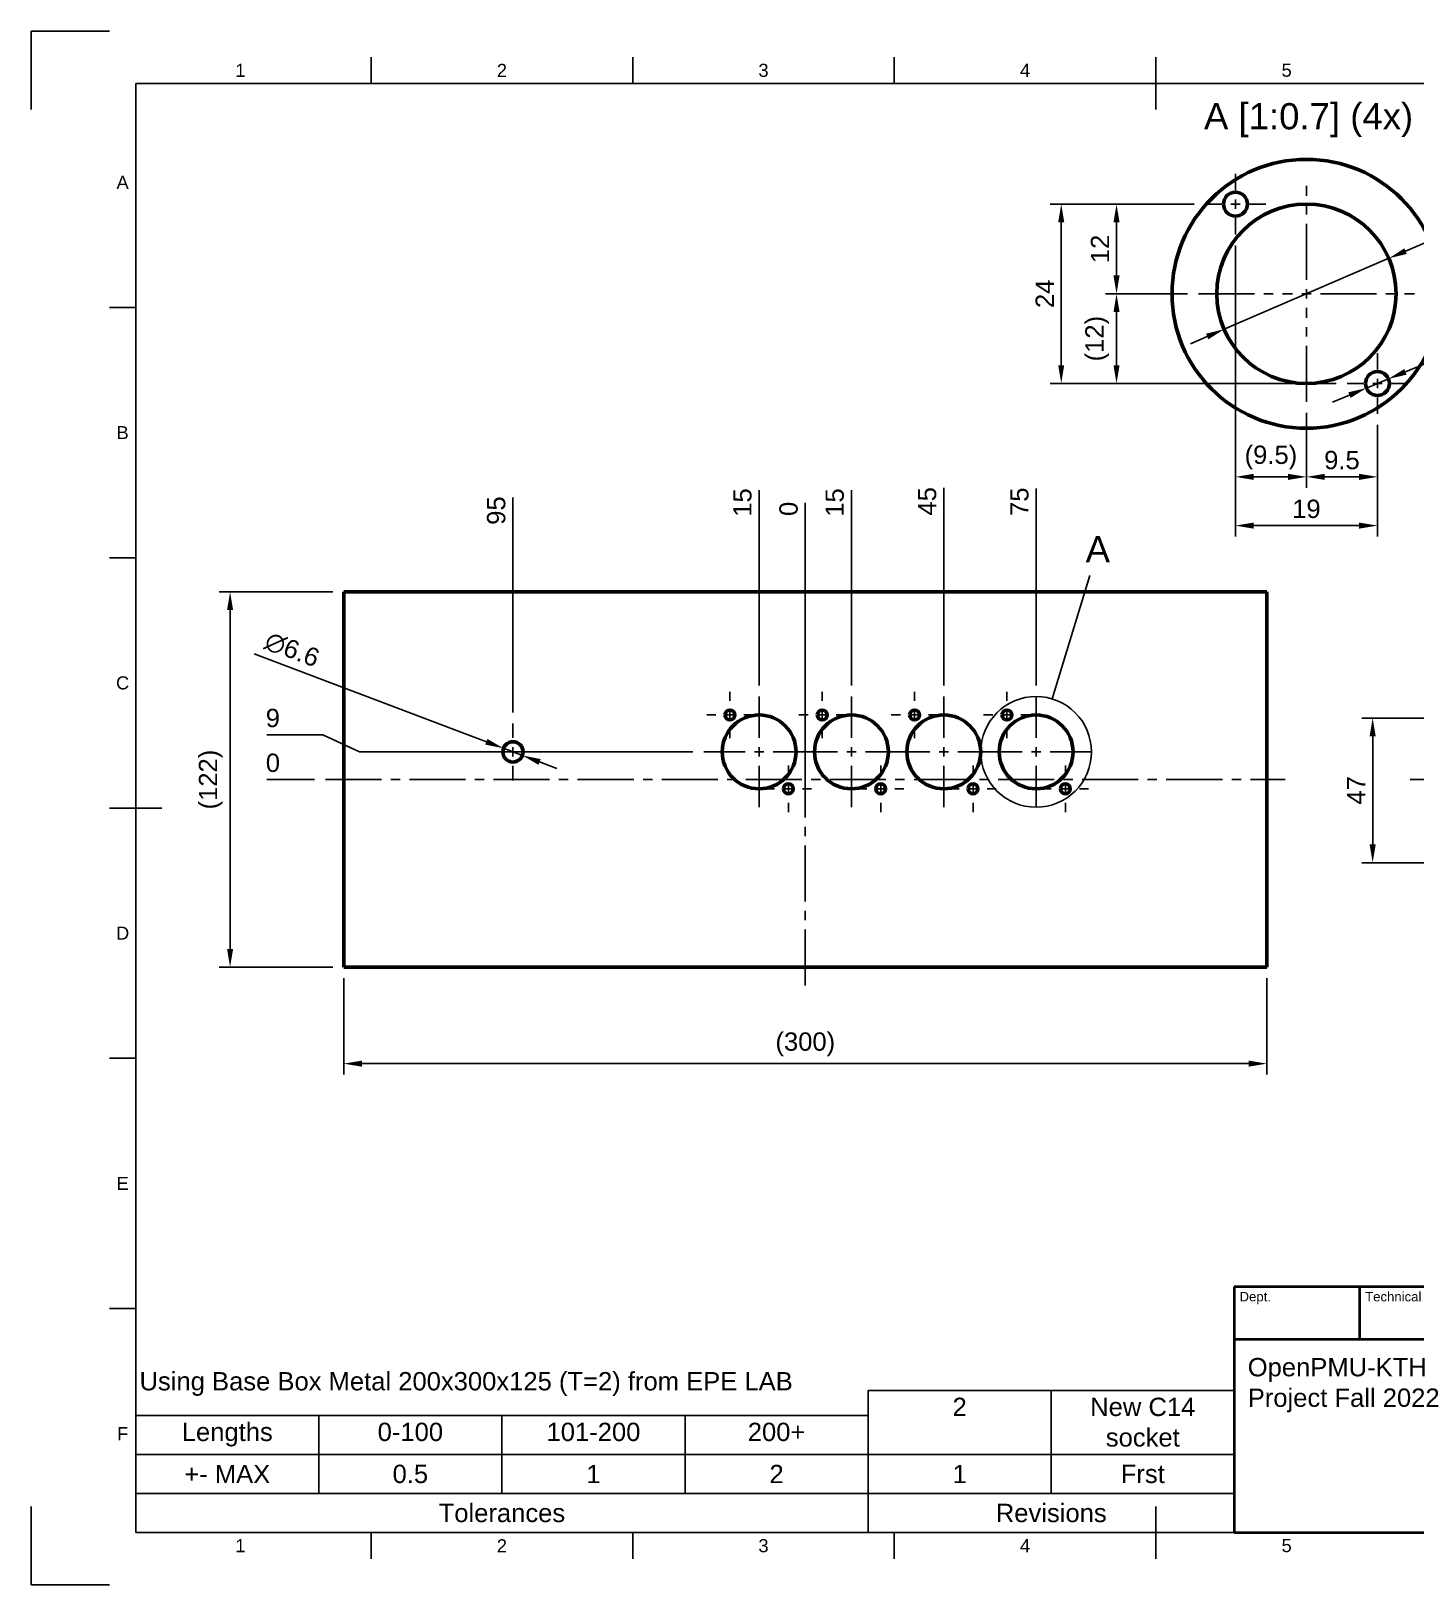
# Model space of a CAD drawing. Header units: millimetres. Extents: x 0 to 420, y 0 to 297.
# Drawn here: x 0 to 264.7, y 0 to 297 of the extents above; entities that cross this region are included whole.
import ezdxf
from ezdxf.enums import TextEntityAlignment as Align

# ---------------------------------------------------------------- set-up
doc = ezdxf.new("R2010")
doc.units = ezdxf.units.MM
doc.header["$LTSCALE"] = 0.75
doc.linetypes.add('CENTER2', pattern=[28.575, 19.05, -3.175, 3.175, -3.175])
for name, color, linetype, lineweight in [('BORDER', 7, 'Continuous', 25), ('Custom Tables', 7, 'Continuous', 25), ('Detail Boundary', 7, 'Continuous', 25), ('FD_Dimensions', 7, 'Continuous', 25), ('Notes', 7, 'Continuous', 25), ('Smart Centers', 7, 'CENTER2', 25), ('TITLEBLOCK', 7, 'Continuous', 35), ('View Labels', 7, 'Continuous', 25), ('Visible', 7, 'Continuous', 50)]:
    doc.layers.add(name, color=color, linetype=linetype, lineweight=lineweight)
doc.styles.add('FusionTitle', font='arial.ttf')
doc.styles.get("Standard").update_dxf_attribs({"font": 'arial.ttf'})
doc.dimstyles.new('Dim-ISO-25', dxfattribs={"dimtxt": 3.5, "dimasz": 3.5, "dimexe": 2.1, "dimexo": 2.1, "dimgap": 1.4, "dimtad": 1, "dimzin": 12, "dimdsep": 46, "dimtxsty": 'Standard', "dimcen": 0, "dimazin": 3, "dimtp": 0.1, "dimtm": 0.1, "dimtfac": 0.714286, "dimtmove": 0, "dimatfit": 3, "dimfxl": 1, "dimtzin": 12, "dimarcsym": 0})

# ---------------------------------------------------------------- blocks, each defined once
blk = doc.blocks.new('ISO_A3_SHEET')
at = {"layer": 'BORDER'}
for p, q in [((65, 292), (65, 287)), ((115, 292), (115, 287)), ((165, 292), (165, 287)), ((215, 292), (215, 282)), ((410, 287), (20, 287)), ((20, 287), (20, 10)), ((15, 244.16666), (20, 244.16666)), ((15, 196.33333), (20, 196.33333)), ((15, 148.5), (25, 148.5)), ((15, 100.66667), (20, 100.66667)), ((15, 52.83334), (20, 52.83334)), ((215, 5), (215, 15)), ((20, 10), (410, 10)), ((65, 5), (65, 10)), ((115, 5), (115, 10)), ((165, 5), (165, 10))]:
    blk.add_line(p, q, dxfattribs=at)
at = {"layer": 'Defpoints'}
for p, q in [((15, 297), (0, 297)), ((0, 297), (0, 282)), ((0, 15), (0, 0)), ((0, 0), (15, 0))]:
    blk.add_line(p, q, dxfattribs=at)
at = {"layer": 'BORDER', "style": 'FusionTitle'}
for s, p in [('1', (40, 289.5)), ('2', (90, 289.5)), ('3', (140, 289.5)), ('4', (190, 289.5)), ('5', (240, 289.5)), ('A', (17.5, 268.08333)), ('B', (17.5, 220.25)), ('C', (17.5, 172.41667)), ('D', (17.5, 124.58334)), ('E', (17.5, 76.75001)), ('F', (17.5, 28.91668)), ('1', (40, 7.5)), ('2', (90, 7.5)), ('3', (140, 7.5)), ('4', (190, 7.5)), ('5', (240, 7.5))]:
    blk.add_text(s, height=2.5, dxfattribs=at).set_placement(p, align=Align.MIDDLE)
blk = doc.blocks.new('ISO_TITLEBLOCK')
at = {"layer": 'TITLEBLOCK'}
for p, q in [((0, 47), (-180, 47)), ((-180, 47), (-180, 0)), ((-156, 37), (-156, 47)), ((-122, 0), (-122, 47)), ((-61, 0), (-61, 47)), ((0, 0), (0, 47)), ((-180, 37), (0, 37)), ((-122, 27), (0, 27)), ((-61, 10), (0, 10)), ((-51, 0), (-51, 10)), ((-15, 0), (-15, 10)), ((-180, 0), (0, 0))]:
    blk.add_line(p, q, dxfattribs=at)
at = {"layer": 'TITLEBLOCK', "style": 'FusionTitle'}
for s, p in [('Dept.', (-179, 46)), ('Technical reference', (-155, 46)), ('Created by', (-121, 46)), ('Approved by', (-60, 46)), ('Document type', (-121, 36)), ('Document status', (-60, 36)), ('Title', (-121, 26)), ('DWG No.', (-60, 26)), ('Rev.', (-60, 9)), ('Date of issue', (-50, 9)), ('Sheet', (-14, 9))]:
    blk.add_text(s, height=1.8, dxfattribs=at).set_placement(p, align=Align.TOP_LEFT)
for tag, height, p in [('DEPT', 3.5, (-179, 42)), ('TECHNICAL_REFERENCE', 3.5, (-155, 42)), ('CREATED_BY', 3.5, (-121, 42)), ('APPROVED_BY', 3.5, (-60, 42)), ('DOCUMENT_TYPE', 3.5, (-121, 32)), ('DOCUMENT_STATUS', 3.5, (-60, 32)), ('TITLE_1', 5, (-121, 21.5)), ('TITLE_2', 5, (-121, 14)), ('TITLE_3', 5, (-121, 6.5)), ('DATE_OF_ISSUE', 3.5, (-50, 5))]:
    blk.add_attdef(tag, text='', height=height, dxfattribs=at).set_placement(p, align=Align.TOP_LEFT)
for tag, p in [('CREATED_DATE', (-62, 42)), ('APPROVED_DATE', (-0.99, 42))]:
    blk.add_attdef(tag, text='', height=3.5, dxfattribs=at).set_placement(p, align=Align.TOP_RIGHT)
for tag, height, p in [('DRAWING_NUMBER', 5, (-30.5, 19.75)), ('REV', 3.5, (-56, 4.85)), ('SHEET', 3.5, (-7.5, 4.85))]:
    blk.add_attdef(tag, text='', height=height, dxfattribs=at).set_placement(p, align=Align.TOP_CENTER)
blk = doc.blocks.new('*T7')
at = {"layer": 'Custom Tables', "color": 0, "linetype": 'ByBlock', "lineweight": -2, "transparency": 16777216}
for p, q in [((0, 22.4), (140, 22.4)), ((0, 0), (0, 22.4)), ((35, 7.466667), (35, 22.4)), ((70, 7.466667), (70, 22.4)), ((105, 7.466667), (105, 22.4)), ((140, 0), (140, 22.4)), ((0, 14.933333), (140, 14.933333)), ((0, 7.466667), (140, 7.466667)), ((0, 0), (140, 0))]:
    blk.add_line(p, q, dxfattribs=at)
at = {"layer": 'Custom Tables', "color": 0, "transparency": 16777216, "char_height": 3.5}
for s, insert, width, attachment_point in [('Lengths', (17.5, 21), 32.2, 2), ('0-100', (52.5, 21), 32.2, 2), ('101-200', (87.5, 21), 32.2, 2), ('200+', (122.5, 21), 32.2, 2), ('+- MAX', (17.5, 11.2), 32.2, 5), ('0.5', (52.5, 11.2), 32.2, 5), ('1', (87.5, 11.2), 32.2, 5), ('2', (122.5, 11.2), 32.2, 5), ('Tolerances', (70, 3.733333), 137.2, 5)]:
    blk.add_mtext(s, dxfattribs=dict(at, insert=insert, width=width, attachment_point=attachment_point))
blk = doc.blocks.new('*D63')
at = {"layer": 'Defpoints', "color": 0, "transparency": 16777216}
for p in [(59.757167, 118.050136), (236.227755, 118.050136), (236.227755, 99.636061)]:
    blk.add_point(p, dxfattribs=at)
at = {"layer": 'FD_Dimensions', "color": 0, "lineweight": -2, "transparency": 16777216}
for p, q in [((59.757167, 115.950136), (59.757167, 97.536061)), ((236.227755, 115.950136), (236.227755, 97.536061)), ((63.257167, 99.636061), (232.727755, 99.636061))]:
    blk.add_line(p, q, dxfattribs=at)
at = {"layer": 'FD_Dimensions', "color": 0, "transparency": 16777216}
for points in [[(63.257167, 100.219395), (63.257167, 99.052728), (59.757167, 99.636061)], [(232.727755, 100.219395), (232.727755, 99.052728), (236.227755, 99.636061)]]:
    blk.add_solid(points, dxfattribs=at)
at = {"layer": 'FD_Dimensions', "color": 0, "transparency": 16777216, "insert": (147.992461, 103.3304), "char_height": 3.5, "attachment_point": 5}
blk.add_mtext('(300)', dxfattribs=at)
blk = doc.blocks.new('*D64')
at = {"layer": 'Defpoints', "color": 0, "transparency": 16777216}
for p in [(59.757167, 189.814842), (38.040541, 118.050136), (59.757167, 118.050136)]:
    blk.add_point(p, dxfattribs=at)
at = {"layer": 'FD_Dimensions', "color": 0, "lineweight": -2, "transparency": 16777216}
for p, q in [((57.657167, 189.814842), (35.940541, 189.814842)), ((38.040541, 186.314842), (38.040541, 121.550136)), ((57.657167, 118.050136), (35.940541, 118.050136))]:
    blk.add_line(p, q, dxfattribs=at)
at = {"layer": 'FD_Dimensions', "color": 0, "transparency": 16777216}
for points in [[(37.457208, 186.314842), (38.623875, 186.314842), (38.040541, 189.814842)], [(37.457208, 121.550136), (38.623875, 121.550136), (38.040541, 118.050136)]]:
    blk.add_solid(points, dxfattribs=at)
at = {"layer": 'FD_Dimensions', "color": 0, "transparency": 16777216, "insert": (34.346203, 153.932489), "char_height": 3.5, "attachment_point": 5, "rotation": 90}
blk.add_mtext('(122)', dxfattribs=at)
blk = doc.blocks.new('*U11')
at = {"layer": 'Smart Centers', "color": 0, "ltscale": 0.75, "transparency": 16777216}
blk.add_line((0, -39.382353), (0, 39.382353), dxfattribs=at)
blk = doc.blocks.new('*U12')
at = {"layer": 'Smart Centers', "color": 0, "ltscale": 0.75, "transparency": 16777216}
blk.add_line((-91.735294, 0), (91.735294, 0), dxfattribs=at)
blk = doc.blocks.new('*U14')
at = {"layer": 'Smart Centers', "color": 0, "ltscale": 0.75, "transparency": 16777216}
blk.add_line((-62.323529, 0), (62.323529, 0), dxfattribs=at)
blk = doc.blocks.new('*U17')
at = {"layer": 'Smart Centers', "color": 0, "ltscale": 0.75, "transparency": 16777216}
for p, q in [((0, 2.678906), (0, 5.441176)), ((-5.441176, 0), (-2.678906, 0)), ((2.678906, 0), (5.441176, 0)), ((0, -5.441176), (0, -2.678906))]:
    blk.add_line(p, q, dxfattribs=at)
at = {"layer": 'Smart Centers', "color": 0, "linetype": 'Continuous', "ltscale": 0.75, "transparency": 16777216}
for p, q in [((-0.892969, 0), (0.892969, 0)), ((0, -0.892969), (0, 0.892969))]:
    blk.add_line(p, q, dxfattribs=at)
blk = doc.blocks.new('*U18')
at = {"layer": 'Smart Centers', "color": 0, "ltscale": 0.75, "transparency": 16777216}
for p, q in [((0, 2.678906), (0, 4.441176)), ((-4.441176, 0), (-2.678906, 0)), ((2.678906, 0), (4.441176, 0)), ((0, -4.441176), (0, -2.678906))]:
    blk.add_line(p, q, dxfattribs=at)
at = {"layer": 'Smart Centers', "color": 0, "linetype": 'Continuous', "ltscale": 0.75, "transparency": 16777216}
for p, q in [((-0.892969, 0), (0.892969, 0)), ((0, -0.892969), (0, 0.892969))]:
    blk.add_line(p, q, dxfattribs=at)
blk = doc.blocks.new('*U19')
at = {"layer": 'Smart Centers', "color": 0, "ltscale": 0.75, "transparency": 16777216}
for p, q in [((0, 2.678906), (0, 4.441176)), ((-4.441176, 0), (-2.678906, 0)), ((2.678906, 0), (4.441176, 0)), ((0, -4.441176), (0, -2.678906))]:
    blk.add_line(p, q, dxfattribs=at)
at = {"layer": 'Smart Centers', "color": 0, "linetype": 'Continuous', "ltscale": 0.75, "transparency": 16777216}
for p, q in [((-0.892969, 0), (0.892969, 0)), ((0, -0.892969), (0, 0.892969))]:
    blk.add_line(p, q, dxfattribs=at)
blk = doc.blocks.new('*U20')
at = {"layer": 'Smart Centers', "color": 0, "ltscale": 0.75, "transparency": 16777216}
for p, q in [((0, 2.678906), (0, 10.558824)), ((-10.558824, 0), (-2.678906, 0)), ((2.678906, 0), (10.558824, 0)), ((0, -10.558824), (0, -2.678906))]:
    blk.add_line(p, q, dxfattribs=at)
at = {"layer": 'Smart Centers', "color": 0, "linetype": 'Continuous', "ltscale": 0.75, "transparency": 16777216}
for p, q in [((-0.892969, 0), (0.892969, 0)), ((0, -0.892969), (0, 0.892969))]:
    blk.add_line(p, q, dxfattribs=at)
blk = doc.blocks.new('*U21')
at = {"layer": 'Smart Centers', "color": 0, "ltscale": 0.75, "transparency": 16777216}
for p, q in [((0, 2.678906), (0, 4.441176)), ((-4.441176, 0), (-2.678906, 0)), ((2.678906, 0), (4.441176, 0)), ((0, -4.441176), (0, -2.678906))]:
    blk.add_line(p, q, dxfattribs=at)
at = {"layer": 'Smart Centers', "color": 0, "linetype": 'Continuous', "ltscale": 0.75, "transparency": 16777216}
for p, q in [((-0.892969, 0), (0.892969, 0)), ((0, -0.892969), (0, 0.892969))]:
    blk.add_line(p, q, dxfattribs=at)
blk = doc.blocks.new('*U22')
at = {"layer": 'Smart Centers', "color": 0, "ltscale": 0.75, "transparency": 16777216}
for p, q in [((0, 2.678906), (0, 4.441176)), ((-4.441176, 0), (-2.678906, 0)), ((2.678906, 0), (4.441176, 0)), ((0, -4.441176), (0, -2.678906))]:
    blk.add_line(p, q, dxfattribs=at)
at = {"layer": 'Smart Centers', "color": 0, "linetype": 'Continuous', "ltscale": 0.75, "transparency": 16777216}
for p, q in [((-0.892969, 0), (0.892969, 0)), ((0, -0.892969), (0, 0.892969))]:
    blk.add_line(p, q, dxfattribs=at)
blk = doc.blocks.new('*U23')
at = {"layer": 'Smart Centers', "color": 0, "ltscale": 0.75, "transparency": 16777216}
for p, q in [((0, 2.678906), (0, 10.558824)), ((-10.558824, 0), (-2.678906, 0)), ((2.678906, 0), (10.558824, 0)), ((0, -10.558824), (0, -2.678906))]:
    blk.add_line(p, q, dxfattribs=at)
at = {"layer": 'Smart Centers', "color": 0, "linetype": 'Continuous', "ltscale": 0.75, "transparency": 16777216}
for p, q in [((-0.892969, 0), (0.892969, 0)), ((0, -0.892969), (0, 0.892969))]:
    blk.add_line(p, q, dxfattribs=at)
blk = doc.blocks.new('*U24')
at = {"layer": 'Smart Centers', "color": 0, "ltscale": 0.75, "transparency": 16777216}
for p, q in [((0, 2.678906), (0, 10.558824)), ((-10.558824, 0), (-2.678906, 0)), ((2.678906, 0), (10.558824, 0)), ((0, -10.558824), (0, -2.678906))]:
    blk.add_line(p, q, dxfattribs=at)
at = {"layer": 'Smart Centers', "color": 0, "linetype": 'Continuous', "ltscale": 0.75, "transparency": 16777216}
for p, q in [((-0.892969, 0), (0.892969, 0)), ((0, -0.892969), (0, 0.892969))]:
    blk.add_line(p, q, dxfattribs=at)
blk = doc.blocks.new('*U25')
at = {"layer": 'Smart Centers', "color": 0, "ltscale": 0.75, "transparency": 16777216}
for p, q in [((0, 2.678906), (0, 4.441176)), ((-4.441176, 0), (-2.678906, 0)), ((2.678906, 0), (4.441176, 0)), ((0, -4.441176), (0, -2.678906))]:
    blk.add_line(p, q, dxfattribs=at)
at = {"layer": 'Smart Centers', "color": 0, "linetype": 'Continuous', "ltscale": 0.75, "transparency": 16777216}
for p, q in [((-0.892969, 0), (0.892969, 0)), ((0, -0.892969), (0, 0.892969))]:
    blk.add_line(p, q, dxfattribs=at)
blk = doc.blocks.new('*U26')
at = {"layer": 'Smart Centers', "color": 0, "ltscale": 0.75, "transparency": 16777216}
for p, q in [((0, 2.678906), (0, 4.441176)), ((-4.441176, 0), (-2.678906, 0)), ((2.678906, 0), (4.441176, 0)), ((0, -4.441176), (0, -2.678906))]:
    blk.add_line(p, q, dxfattribs=at)
at = {"layer": 'Smart Centers', "color": 0, "linetype": 'Continuous', "ltscale": 0.75, "transparency": 16777216}
for p, q in [((-0.892969, 0), (0.892969, 0)), ((0, -0.892969), (0, 0.892969))]:
    blk.add_line(p, q, dxfattribs=at)
blk = doc.blocks.new('*U27')
at = {"layer": 'Smart Centers', "color": 0, "ltscale": 0.75, "transparency": 16777216}
for p, q in [((0, 2.678906), (0, 10.558824)), ((-10.558824, 0), (-2.678906, 0)), ((2.678906, 0), (10.558824, 0)), ((0, -10.558824), (0, -2.678906))]:
    blk.add_line(p, q, dxfattribs=at)
at = {"layer": 'Smart Centers', "color": 0, "linetype": 'Continuous', "ltscale": 0.75, "transparency": 16777216}
for p, q in [((-0.892969, 0), (0.892969, 0)), ((0, -0.892969), (0, 0.892969))]:
    blk.add_line(p, q, dxfattribs=at)
blk = doc.blocks.new('*U28')
at = {"layer": 'Smart Centers', "color": 0, "ltscale": 0.75, "transparency": 16777216}
for p, q in [((0, 2.678906), (0, 4.441176)), ((-4.441176, 0), (-2.678906, 0)), ((2.678906, 0), (4.441176, 0)), ((0, -4.441176), (0, -2.678906))]:
    blk.add_line(p, q, dxfattribs=at)
at = {"layer": 'Smart Centers', "color": 0, "linetype": 'Continuous', "ltscale": 0.75, "transparency": 16777216}
for p, q in [((-0.892969, 0), (0.892969, 0)), ((0, -0.892969), (0, 0.892969))]:
    blk.add_line(p, q, dxfattribs=at)
blk = doc.blocks.new('*U29')
at = {"layer": 'Smart Centers', "color": 0, "ltscale": 0.75, "transparency": 16777216}
for p, q in [((0, 2.678906), (0, 4.441176)), ((-4.441176, 0), (-2.678906, 0)), ((2.678906, 0), (4.441176, 0)), ((0, -4.441176), (0, -2.678906))]:
    blk.add_line(p, q, dxfattribs=at)
at = {"layer": 'Smart Centers', "color": 0, "linetype": 'Continuous', "ltscale": 0.75, "transparency": 16777216}
for p, q in [((-0.892969, 0), (0.892969, 0)), ((0, -0.892969), (0, 0.892969))]:
    blk.add_line(p, q, dxfattribs=at)
blk = doc.blocks.new('*D66')
at = {"layer": 'Defpoints', "color": 0, "transparency": 16777216}
for p in [(147.992461, 203.130406), (147.992461, 153.932489)]:
    blk.add_point(p, dxfattribs=at)
at = {"layer": 'FD_Dimensions', "color": 0, "lineweight": -2, "transparency": 16777216}
blk.add_line((147.992461, 156.032489), (147.992461, 206.812807), dxfattribs=at)
at = {"layer": 'FD_Dimensions', "color": 0, "transparency": 16777216, "insert": (144.805455, 205.671606), "char_height": 3.5, "attachment_point": 5, "rotation": 90}
blk.add_mtext('0', dxfattribs=at)
blk = doc.blocks.new('*D67')
at = {"layer": 'Defpoints', "color": 0, "transparency": 16777216}
for p in [(156.81599, 203.130406), (156.81599, 169.78543)]:
    blk.add_point(p, dxfattribs=at)
at = {"layer": 'FD_Dimensions', "color": 0, "lineweight": -2, "transparency": 16777216}
blk.add_line((156.81599, 171.88543), (156.81599, 209.240842), dxfattribs=at)
at = {"layer": 'FD_Dimensions', "color": 0, "transparency": 16777216, "insert": (153.628985, 206.885624), "char_height": 3.5, "attachment_point": 5, "rotation": 90}
blk.add_mtext('15', dxfattribs=at)
blk = doc.blocks.new('*D68')
at = {"layer": 'Defpoints', "color": 0, "transparency": 16777216}
for p in [(174.463049, 203.130406), (174.463049, 169.78543)]:
    blk.add_point(p, dxfattribs=at)
at = {"layer": 'FD_Dimensions', "color": 0, "lineweight": -2, "transparency": 16777216}
blk.add_line((174.463049, 171.88543), (174.463049, 209.71117), dxfattribs=at)
at = {"layer": 'FD_Dimensions', "color": 0, "transparency": 16777216, "insert": (171.283206, 207.120788), "char_height": 3.5, "attachment_point": 5, "rotation": 90}
blk.add_mtext('45', dxfattribs=at)
blk = doc.blocks.new('*D69')
at = {"layer": 'Defpoints', "color": 0, "transparency": 16777216}
for p in [(192.110108, 203.130406), (192.110108, 169.78543)]:
    blk.add_point(p, dxfattribs=at)
at = {"layer": 'FD_Dimensions', "color": 0, "lineweight": -2, "transparency": 16777216}
blk.add_line((192.110108, 171.88543), (192.110108, 209.541661), dxfattribs=at)
at = {"layer": 'FD_Dimensions', "color": 0, "transparency": 16777216, "insert": (188.930265, 207.036033), "char_height": 3.5, "attachment_point": 5, "rotation": 90}
blk.add_mtext('75', dxfattribs=at)
blk = doc.blocks.new('*D70')
at = {"layer": 'Defpoints', "color": 0, "transparency": 16777216}
for p in [(139.168931, 203.130406), (139.168931, 169.78543)]:
    blk.add_point(p, dxfattribs=at)
at = {"layer": 'FD_Dimensions', "color": 0, "lineweight": -2, "transparency": 16777216}
blk.add_line((139.168931, 171.88543), (139.168931, 209.240842), dxfattribs=at)
at = {"layer": 'FD_Dimensions', "color": 0, "transparency": 16777216, "insert": (135.981926, 206.885624), "char_height": 3.5, "attachment_point": 5, "rotation": 90}
blk.add_mtext('15', dxfattribs=at)
blk = doc.blocks.new('*D71')
at = {"layer": 'Defpoints', "color": 0, "transparency": 16777216}
for p in [(92.10663, 201.426671), (92.110108, 164.667783)]:
    blk.add_point(p, dxfattribs=at)
at = {"layer": 'FD_Dimensions', "color": 0, "lineweight": -2, "transparency": 16777216}
for p, q in [((92.10663, 194.426671), (92.10663, 207.866576)), ((92.110108, 187.426671), (92.10663, 194.426671)), ((92.110108, 166.767783), (92.110108, 187.426671))]:
    blk.add_line(p, q, dxfattribs=at)
at = {"layer": 'FD_Dimensions', "color": 0, "transparency": 16777216, "insert": (88.919625, 205.346623), "char_height": 3.5, "attachment_point": 5, "rotation": 90}
blk.add_mtext('95', dxfattribs=at)
blk = doc.blocks.new('*D72')
at = {"layer": 'Defpoints', "color": 0, "transparency": 16777216}
for p in [(48.768619, 153.932489), (56.257167, 153.932489)]:
    blk.add_point(p, dxfattribs=at)
at = {"layer": 'FD_Dimensions', "color": 0, "lineweight": -2, "transparency": 16777216}
blk.add_line((54.157167, 153.932489), (45.086218, 153.932489), dxfattribs=at)
at = {"layer": 'FD_Dimensions', "color": 0, "transparency": 16777216, "insert": (46.227418, 157.119494), "char_height": 3.5, "attachment_point": 5}
blk.add_mtext('0', dxfattribs=at)
blk = doc.blocks.new('*D73')
at = {"layer": 'Defpoints', "color": 0, "transparency": 16777216}
for p in [(48.768619, 162.494822), (128.610108, 159.226606)]:
    blk.add_point(p, dxfattribs=at)
at = {"layer": 'FD_Dimensions', "color": 0, "lineweight": -2, "transparency": 16777216}
for p, q in [((55.768619, 162.494822), (45.067118, 162.494822)), ((62.768619, 159.226606), (55.768619, 162.494822)), ((126.510108, 159.226606), (62.768619, 159.226606))]:
    blk.add_line(p, q, dxfattribs=at)
at = {"layer": 'FD_Dimensions', "color": 0, "transparency": 16777216, "insert": (46.217869, 165.681827), "char_height": 3.5, "attachment_point": 5}
blk.add_mtext('9', dxfattribs=at)
blk = doc.blocks.new('*D74')
at = {"layer": 'Defpoints', "color": 0, "transparency": 16777216}
for p in [(90.295134, 159.91511), (93.925081, 158.538103)]:
    blk.add_point(p, dxfattribs=at)
at = {"layer": 'FD_Dimensions', "color": 0, "lineweight": -2, "transparency": 16777216}
for p, q in [((42.666549, 177.98283), (87.022682, 161.156502)), ((93.925081, 158.538103), (90.295134, 159.91511)), ((97.197534, 157.296711), (100.469986, 156.055319))]:
    blk.add_line(p, q, dxfattribs=at)
at = {"layer": 'FD_Dimensions', "color": 0, "transparency": 16777216}
for points in [[(87.22958, 161.70191), (86.815783, 160.611093), (90.295134, 159.91511)], [(97.404433, 157.842119), (96.990635, 156.751302), (93.925081, 158.538103)]]:
    blk.add_solid(points, dxfattribs=at)
at = {"layer": 'FD_Dimensions', "color": 0, "transparency": 16777216, "insert": (49.898629, 178.752671), "char_height": 3.5, "attachment_point": 5, "rotation": 339.22597007}
blk.add_mtext('∅6.6', dxfattribs=at)
blk = doc.blocks.new('*D80')
at = {"layer": 'Defpoints', "color": 0, "transparency": 16777216}
for p in [(256.443546, 165.697194), (326.49206, 165.697194), (326.49206, 138.050136)]:
    blk.add_point(p, dxfattribs=at)
at = {"layer": 'FD_Dimensions', "color": 0, "lineweight": -2, "transparency": 16777216}
for p, q in [((324.39206, 165.697194), (254.343546, 165.697194)), ((256.443546, 141.550136), (256.443546, 162.197194)), ((324.39206, 138.050136), (254.343546, 138.050136))]:
    blk.add_line(p, q, dxfattribs=at)
at = {"layer": 'FD_Dimensions', "color": 0, "transparency": 16777216}
for points in [[(255.860213, 162.197194), (257.02688, 162.197194), (256.443546, 165.697194)], [(255.860213, 141.550136), (257.02688, 141.550136), (256.443546, 138.050136)]]:
    blk.add_solid(points, dxfattribs=at)
at = {"layer": 'FD_Dimensions', "color": 0, "transparency": 16777216, "insert": (253.293546, 151.873665), "char_height": 3.5, "attachment_point": 5, "rotation": 90}
blk.add_mtext('47', dxfattribs=at)
blk = doc.blocks.new('*U45')
at = {"layer": 'Smart Centers', "color": 0, "ltscale": 0.75, "transparency": 16777216}
for p, q in [((0, 2.678906), (0, 20.642857)), ((-20.642857, 0), (-2.678906, 0)), ((2.678906, 0), (20.642857, 0)), ((0, -20.642857), (0, -2.678906))]:
    blk.add_line(p, q, dxfattribs=at)
at = {"layer": 'Smart Centers', "color": 0, "linetype": 'Continuous', "ltscale": 0.75, "transparency": 16777216}
for p, q in [((-0.892969, 0), (0.892969, 0)), ((0, -0.892969), (0, 0.892969))]:
    blk.add_line(p, q, dxfattribs=at)
blk = doc.blocks.new('*U46')
at = {"layer": 'Smart Centers', "color": 0, "ltscale": 0.75, "transparency": 16777216}
for p, q in [((0, 2.678906), (0, 5.785714)), ((-5.785714, 0), (-2.678906, 0)), ((2.678906, 0), (5.785714, 0)), ((0, -5.785714), (0, -2.678906))]:
    blk.add_line(p, q, dxfattribs=at)
at = {"layer": 'Smart Centers', "color": 0, "linetype": 'Continuous', "ltscale": 0.75, "transparency": 16777216}
for p, q in [((-0.892969, 0), (0.892969, 0)), ((0, -0.892969), (0, 0.892969))]:
    blk.add_line(p, q, dxfattribs=at)
blk = doc.blocks.new('*U47')
at = {"layer": 'Smart Centers', "color": 0, "ltscale": 0.75, "transparency": 16777216}
for p, q in [((0, 2.678906), (0, 5.785714)), ((-5.785714, 0), (-2.678906, 0)), ((2.678906, 0), (5.785714, 0)), ((0, -5.785714), (0, -2.678906))]:
    blk.add_line(p, q, dxfattribs=at)
at = {"layer": 'Smart Centers', "color": 0, "linetype": 'Continuous', "ltscale": 0.75, "transparency": 16777216}
for p, q in [((-0.892969, 0), (0.892969, 0)), ((0, -0.892969), (0, 0.892969))]:
    blk.add_line(p, q, dxfattribs=at)
blk = doc.blocks.new('*D81')
at = {"layer": 'Defpoints', "color": 0, "transparency": 16777216}
for p in [(259.525042, 253.564321), (228.035202, 240.003342)]:
    blk.add_point(p, dxfattribs=at)
at = {"layer": 'FD_Dimensions', "color": 0, "lineweight": -2, "transparency": 16777216}
for p, q in [((285.451835, 264.729595), (262.73963, 254.948671)), ((228.035202, 240.003342), (259.525042, 253.564321)), ((224.820614, 238.618992), (221.606026, 237.234642))]:
    blk.add_line(p, q, dxfattribs=at)
at = {"layer": 'FD_Dimensions', "color": 0, "transparency": 16777216}
for points in [[(262.508905, 255.484436), (262.970355, 254.412906), (259.525042, 253.564321)], [(224.589889, 239.154757), (225.051339, 238.083228), (228.035202, 240.003342)]]:
    blk.add_solid(points, dxfattribs=at)
at = {"layer": 'FD_Dimensions', "color": 0, "transparency": 16777216, "insert": (278.822183, 265.451106), "char_height": 3.5, "attachment_point": 5, "rotation": 23.29895892}
blk.add_mtext('∅24', dxfattribs=at)
blk = doc.blocks.new('*D82')
at = {"layer": 'Defpoints', "color": 0, "transparency": 16777216}
for p in [(255.240876, 228.763739), (259.462225, 230.51821)]:
    blk.add_point(p, dxfattribs=at)
at = {"layer": 'FD_Dimensions', "color": 0, "lineweight": -2, "transparency": 16777216}
for p, q in [((294.130672, 244.927061), (262.694196, 231.861477)), ((255.240876, 228.763739), (259.462225, 230.51821)), ((252.008905, 227.420472), (248.776935, 226.077205))]:
    blk.add_line(p, q, dxfattribs=at)
at = {"layer": 'FD_Dimensions', "color": 0, "transparency": 16777216}
for points in [[(262.470318, 232.400139), (262.918074, 231.322815), (259.462225, 230.51821)], [(251.785027, 227.959134), (252.232783, 226.88181), (255.240876, 228.763739)]]:
    blk.add_solid(points, dxfattribs=at)
at = {"layer": 'FD_Dimensions', "color": 0, "transparency": 16777216, "insert": (282.170497, 243.994391), "char_height": 3.5, "attachment_point": 5, "rotation": 22.56870422}
blk.add_mtext('∅3.2 (2x)', dxfattribs=at)
blk = doc.blocks.new('*D83')
at = {"layer": 'Defpoints', "color": 0, "transparency": 16777216}
for p in [(230.208693, 258.140975), (257.351551, 223.85526), (257.351551, 202.473303)]:
    blk.add_point(p, dxfattribs=at)
at = {"layer": 'FD_Dimensions', "color": 0, "lineweight": -2, "transparency": 16777216}
for p, q in [((230.208693, 256.040975), (230.208693, 200.373303)), ((257.351551, 221.75526), (257.351551, 200.373303)), ((233.708693, 202.473303), (253.851551, 202.473303))]:
    blk.add_line(p, q, dxfattribs=at)
at = {"layer": 'FD_Dimensions', "color": 0, "transparency": 16777216}
for points in [[(233.708693, 203.056637), (233.708693, 201.88997), (230.208693, 202.473303)], [(253.851551, 203.056637), (253.851551, 201.88997), (257.351551, 202.473303)]]:
    blk.add_solid(points, dxfattribs=at)
at = {"layer": 'FD_Dimensions', "color": 0, "transparency": 16777216, "insert": (243.780122, 205.660309), "char_height": 3.5, "attachment_point": 5}
blk.add_mtext('19', dxfattribs=at)
blk = doc.blocks.new('*D84')
at = {"layer": 'Defpoints', "color": 0, "transparency": 16777216}
for p in [(196.910326, 263.926689), (224.422979, 263.926689), (251.565836, 229.640975)]:
    blk.add_point(p, dxfattribs=at)
at = {"layer": 'FD_Dimensions', "color": 0, "lineweight": -2, "transparency": 16777216}
for p, q in [((222.322979, 263.926689), (194.810326, 263.926689)), ((196.910326, 233.140975), (196.910326, 260.426689)), ((249.465836, 229.640975), (194.810326, 229.640975))]:
    blk.add_line(p, q, dxfattribs=at)
at = {"layer": 'FD_Dimensions', "color": 0, "transparency": 16777216}
for points in [[(196.326993, 260.426689), (197.493659, 260.426689), (196.910326, 263.926689)], [(196.326993, 233.140975), (197.493659, 233.140975), (196.910326, 229.640975)]]:
    blk.add_solid(points, dxfattribs=at)
at = {"layer": 'FD_Dimensions', "color": 0, "transparency": 16777216, "insert": (193.753164, 246.783832), "char_height": 3.5, "attachment_point": 5, "rotation": 90}
blk.add_mtext('24', dxfattribs=at)
blk = doc.blocks.new('*D85')
at = {"layer": 'Defpoints', "color": 0, "transparency": 16777216}
for p in [(207.480863, 263.926689), (224.422979, 263.926689), (223.137265, 246.783832)]:
    blk.add_point(p, dxfattribs=at)
at = {"layer": 'FD_Dimensions', "color": 0, "lineweight": -2, "transparency": 16777216}
for p, q in [((222.322979, 263.926689), (205.380863, 263.926689)), ((207.480863, 250.283832), (207.480863, 260.426689)), ((221.037265, 246.783832), (205.380863, 246.783832))]:
    blk.add_line(p, q, dxfattribs=at)
at = {"layer": 'FD_Dimensions', "color": 0, "transparency": 16777216}
for points in [[(206.897529, 260.426689), (208.064196, 260.426689), (207.480863, 263.926689)], [(206.897529, 250.283832), (208.064196, 250.283832), (207.480863, 246.783832)]]:
    blk.add_solid(points, dxfattribs=at)
at = {"layer": 'FD_Dimensions', "color": 0, "transparency": 16777216, "insert": (204.3237, 255.35526), "char_height": 3.5, "attachment_point": 5, "rotation": 90}
blk.add_mtext('12', dxfattribs=at)
blk = doc.blocks.new('*D86')
at = {"layer": 'Defpoints', "color": 0, "transparency": 16777216}
for p in [(223.137265, 246.783832), (207.480863, 229.640975), (251.565836, 229.640975)]:
    blk.add_point(p, dxfattribs=at)
at = {"layer": 'FD_Dimensions', "color": 0, "lineweight": -2, "transparency": 16777216}
for p, q in [((221.037265, 246.783832), (205.380863, 246.783832)), ((207.480863, 243.283832), (207.480863, 233.140975)), ((249.465836, 229.640975), (205.380863, 229.640975))]:
    blk.add_line(p, q, dxfattribs=at)
at = {"layer": 'FD_Dimensions', "color": 0, "transparency": 16777216}
for points in [[(206.897529, 243.283832), (208.064196, 243.283832), (207.480863, 246.783832)], [(206.897529, 233.140975), (208.064196, 233.140975), (207.480863, 229.640975)]]:
    blk.add_solid(points, dxfattribs=at)
at = {"layer": 'FD_Dimensions', "color": 0, "transparency": 16777216, "insert": (203.786524, 238.212403), "char_height": 3.5, "attachment_point": 5, "rotation": 90}
blk.add_mtext('(12)', dxfattribs=at)
blk = doc.blocks.new('*D87')
at = {"layer": 'Defpoints', "color": 0, "transparency": 16777216}
for p in [(243.780122, 226.140975), (257.351551, 223.85526), (257.351551, 211.795408)]:
    blk.add_point(p, dxfattribs=at)
at = {"layer": 'FD_Dimensions', "color": 0, "lineweight": -2, "transparency": 16777216}
for p, q in [((243.780122, 224.040975), (243.780122, 209.695408)), ((257.351551, 221.75526), (257.351551, 209.695408)), ((247.280122, 211.795408), (253.851551, 211.795408))]:
    blk.add_line(p, q, dxfattribs=at)
at = {"layer": 'FD_Dimensions', "color": 0, "transparency": 16777216}
for points in [[(247.280122, 212.378741), (247.280122, 211.212074), (243.780122, 211.795408)], [(253.851551, 212.378741), (253.851551, 211.212074), (257.351551, 211.795408)]]:
    blk.add_solid(points, dxfattribs=at)
at = {"layer": 'FD_Dimensions', "color": 0, "transparency": 16777216, "insert": (250.565836, 214.982413), "char_height": 3.5, "attachment_point": 5}
blk.add_mtext('9.5', dxfattribs=at)
blk = doc.blocks.new('*D88')
at = {"layer": 'Defpoints', "color": 0, "transparency": 16777216}
for p in [(230.208693, 258.140975), (243.780122, 226.140975), (230.208693, 211.795408)]:
    blk.add_point(p, dxfattribs=at)
at = {"layer": 'FD_Dimensions', "color": 0, "lineweight": -2, "transparency": 16777216}
for p, q in [((230.208693, 256.040975), (230.208693, 209.695408)), ((243.780122, 224.040975), (243.780122, 209.695408)), ((240.280122, 211.795408), (233.708693, 211.795408))]:
    blk.add_line(p, q, dxfattribs=at)
at = {"layer": 'FD_Dimensions', "color": 0, "transparency": 16777216}
for points in [[(233.708693, 212.378741), (233.708693, 211.212074), (230.208693, 211.795408)], [(240.280122, 212.378741), (240.280122, 211.212074), (243.780122, 211.795408)]]:
    blk.add_solid(points, dxfattribs=at)
at = {"layer": 'FD_Dimensions', "color": 0, "transparency": 16777216, "insert": (236.994408, 215.489746), "char_height": 3.5, "attachment_point": 5}
blk.add_mtext('(9.5)', dxfattribs=at)
blk = doc.blocks.new('*T61')
at = {"layer": 'Custom Tables', "color": 0, "linetype": 'ByBlock', "lineweight": -2, "transparency": 16777216}
for p, q in [((0, 27.183652), (70, 27.183652)), ((0, 0), (0, 27.183652)), ((35, 7.466667), (35, 27.183652)), ((70, 0), (70, 27.183652)), ((0, 14.933333), (70, 14.933333)), ((0, 7.466667), (70, 7.466667)), ((0, 0), (70, 0))]:
    blk.add_line(p, q, dxfattribs=at)
at = {"layer": 'Custom Tables', "color": 0, "transparency": 16777216, "char_height": 3.5}
for s, insert, width, attachment_point in [('2', (17.5, 25.783652), 32.2, 2), ('New C14 socket', (52.5, 25.783652), 32.2, 2), ('1', (17.5, 11.2), 32.2, 5), ('Frst', (52.5, 11.2), 32.2, 5), ('Revisions', (35, 3.733333), 67.2, 5)]:
    blk.add_mtext(s, dxfattribs=dict(at, insert=insert, width=width, attachment_point=attachment_point))

msp = doc.modelspace()

# ---------------------------------------------------------------- linework, layer by layer
at = {"layer": 'Detail Boundary'}
msp.add_line((195.191104, 169.34755), (202.380748, 192.965226), dxfattribs=at)
msp.add_circle((192.110108, 159.226606), 10.579511, dxfattribs=at)
at = {"layer": 'Visible', "extrusion": (0, 1, 0)}
for p, q in [((59.757167, 189.814842), (236.227755, 189.814842)), ((59.757167, 118.050136), (59.757167, 189.814842)), ((236.227755, 118.050136), (236.227755, 189.814842)), ((59.757167, 118.050136), (236.227755, 118.050136))]:
    msp.add_line(p, q, dxfattribs=at)
at = {"layer": 'Visible', "extrusion": (1e-16, 0, -1)}
for centre, radius in [((-243.780122, 246.783832), 25.693098), ((-230.208693, 263.926689), 2.285714), ((-243.780122, 246.783832), 17.142857), ((-257.351551, 229.640975), 2.285714), ((-133.580696, 166.28543), 0.941176), ((-151.227755, 166.28543), 0.941176), ((-168.874814, 166.28543), 0.941176), ((-186.521872, 166.28543), 0.941176), ((-139.168931, 159.226606), 7.058824), ((-156.81599, 159.226606), 7.058824), ((-174.463049, 159.226606), 7.058824), ((-192.110108, 159.226606), 7.058824), ((-92.110108, 159.226606), 1.941176), ((-144.757167, 152.167783), 0.941176), ((-162.404225, 152.167783), 0.941176), ((-180.051284, 152.167783), 0.941176), ((-197.698343, 152.167783), 0.941176)]:
    msp.add_circle(centre, radius, dxfattribs=at)

# ---------------------------------------------------------------- block references
for name, p in [('*T61', (160, 10)), ('*T7', (20, 10))]:
    msp.add_blockref(name, p)
at = {"layer": 'BORDER'}
msp.add_blockref('ISO_A3_SHEET', (0, 0), dxfattribs=at)
at = {"layer": 'Smart Centers', "ltscale": 0.75}
for name, p in [('*U45', (243.780122, 246.783832)), ('*U47', (230.208693, 263.926689)), ('*U46', (257.351551, 229.640975)), ('*U11', (147.992461, 153.932489)), ('*U20', (139.168931, 159.226606)), ('*U18', (133.580696, 166.28543)), ('*U23', (156.81599, 159.226606)), ('*U21', (151.227755, 166.28543)), ('*U24', (174.463049, 159.226606)), ('*U25', (168.874814, 166.28543)), ('*U27', (192.110108, 159.226606)), ('*U28', (186.521872, 166.28543)), ('*U17', (92.110108, 159.226606)), ('*U19', (144.757167, 152.167783)), ('*U22', (162.404225, 152.167783)), ('*U26', (180.051284, 152.167783)), ('*U29', (197.698343, 152.167783)), ('*U12', (147.992461, 153.932489)), ('*U14', (325.903825, 153.932489))]:
    msp.add_blockref(name, p, dxfattribs=at)
at = {"layer": 'TITLEBLOCK'}
ref = msp.add_blockref('ISO_TITLEBLOCK', (410, 10), dxfattribs=at)
ref.add_attrib('DATE_OF_ISSUE', '2022-11-13', dxfattribs={"height": 3.5, "style": 'FusionTitle'}).set_placement((360, 15), align=Align.TOP_LEFT)
ref.add_attrib('DOCUMENT_STATUS', 'For Manufacturing', dxfattribs={"height": 3.5, "style": 'FusionTitle'}).set_placement((350, 42), align=Align.TOP_LEFT)
ref.add_attrib('DOCUMENT_TYPE', 'Milling Drawing', dxfattribs={"height": 3.5, "style": 'FusionTitle'}).set_placement((289, 42), align=Align.TOP_LEFT)
ref.add_attrib('APPROVED_DATE', '2022-11-13', dxfattribs={"height": 3.5, "style": 'FusionTitle'}).set_placement((409.007162, 52), align=Align.TOP_RIGHT)
ref.add_attrib('CREATED_DATE', '2022-11-03', dxfattribs={"height": 3.5, "style": 'FusionTitle'}).set_placement((348, 52), align=Align.TOP_RIGHT)
ref.add_attrib('SHEET', '1/1', dxfattribs={"height": 3.5, "style": 'FusionTitle'}).set_placement((402.5, 14.85), align=Align.TOP_CENTER)
ref.add_attrib('TITLE_2', 'Main Box', dxfattribs={"height": 5, "style": 'FusionTitle'}).set_placement((289, 24), align=Align.TOP_LEFT)
ref.add_attrib('DRAWING_NUMBER', 'OpenPMU-KTH0002', dxfattribs={"height": 5, "style": 'FusionTitle', "width": 0.909493}).set_placement((379.5, 29.751432), align=Align.TOP_CENTER)
ref.add_attrib('TITLE_1', 'Box', dxfattribs={"height": 5, "style": 'FusionTitle'}).set_placement((289, 31.5), align=Align.TOP_LEFT)
ref.add_attrib('APPROVED_BY', 'Alessandro Bonetti', dxfattribs={"height": 3.5, "style": 'FusionTitle', "width": 0.788444}).set_placement((350, 52), align=Align.TOP_LEFT)
ref.add_attrib('CREATED_BY', 'Alessandro Bonetti', dxfattribs={"height": 3.5, "style": 'FusionTitle', "width": 0.788268}).set_placement((289, 52), align=Align.TOP_LEFT)

# ---------------------------------------------------------------- texts
at = {"layer": 'Detail Boundary', "insert": (203.902838, 197.965226), "char_height": 5, "attachment_point": 5}
msp.add_mtext('A', dxfattribs=at)
at = {"layer": 'Notes', "char_height": 3.5, "attachment_point": 1}
for s, width, insert in [(' OpenPMU-KTH^J Project Fall 2022', 58, (231.204117, 43.373308)), ('Using Base Box Metal 200x300x125 (T=2) from EPE LAB', 128.863551, (20.727871, 40.683892))]:
    msp.add_mtext_dynamic_manual_height_columns(s, width=width, gutter_width=17.5, heights=[0], dxfattribs=dict(at, insert=insert))
at = {"layer": 'View Labels', "insert": (244.192281, 276.720781), "char_height": 5, "width": 42.244202, "attachment_point": 8}
msp.add_mtext('A [1:0.7] (4x)', dxfattribs=at)

# ---------------------------------------------------------------- dimensions: what is measured, and where the dimension line sits
at = {"layer": 'FD_Dimensions'}
for p1, p2, override, picture, middle in [((228.035202, 240.003342), (259.525042, 253.564321), {"dimlfac": 0.7}, '*D81', (280.121452, 262.434086)), ((93.925081, 158.538103), (90.295134, 159.91511), {"dimlfac": 1.7}, '*D74', (48.733533, 175.681343))]:
    dim = msp.add_diameter_dim_2p(p1=p1, p2=p2, dimstyle='Dim-ISO-25', override=override, dxfattribs=at)
    dim.commit()
    dim.dimension.update_dxf_attribs({"geometry": picture, "text_midpoint": middle, "dimtype": 163})
for base, p1, p2, angle, override, picture, middle in [((196.910326, 263.926689), (251.565836, 229.640975), (224.422979, 263.926689), 90, {"dimlfac": 0.7}, '*D84', (196.910326, 246.783832)), ((257.351551, 211.795408), (243.780122, 226.140975), (257.351551, 223.85526), 180, {"dimlfac": 0.7}, '*D87', (250.565836, 211.795408)), ((256.443546, 165.697194), (326.49206, 138.050136), (326.49206, 165.697194), 270, {"dimlfac": 1.7}, '*D80', (256.443546, 151.873665))]:
    dim = msp.add_linear_dim(base=base, p1=p1, p2=p2, angle=angle, dimstyle='Dim-ISO-25', override=override, dxfattribs=at)
    dim.commit()
    dim.dimension.update_dxf_attribs({"geometry": picture, "text_midpoint": middle, "dimtype": 160})
dim = msp.add_linear_dim(base=(207.480863, 263.926689), p1=(223.137265, 246.783832), p2=(224.422979, 263.926689), angle=90, dimstyle='Dim-ISO-25', override={"dimlfac": 0.7, "dimclrd": 0, "dimclre": 0}, dxfattribs=at)
dim.commit()
dim.dimension.update_dxf_attribs({"geometry": '*D85', "text_midpoint": (204.3237, 255.35526)})
dim = msp.add_linear_dim(base=(257.351551, 202.473303), p1=(230.208693, 258.140975), p2=(257.351551, 223.85526), dimstyle='Dim-ISO-25', override={"dimlfac": 0.7}, dxfattribs=at)
dim.commit()
dim.dimension.update_dxf_attribs({"geometry": '*D83', "text_midpoint": (243.780122, 202.473303), "dimtype": 160})
for base, p1, p2, angle, override, picture, middle in [((230.208693, 211.795408), (243.780122, 226.140975), (230.208693, 258.140975), 180, {"dimlfac": 0.7}, '*D88', (236.994408, 211.795408)), ((207.480863, 229.640975), (223.137265, 246.783832), (251.565836, 229.640975), 90, {"dimlfac": 0.7}, '*D86', (207.480863, 238.212403)), ((38.040541, 118.050136), (59.757167, 189.814842), (59.757167, 118.050136), 90, {"dimlfac": 1.7}, '*D64', (38.040541, 153.932489))]:
    dim = msp.add_linear_dim(base=base, p1=p1, p2=p2, angle=angle, text='(<>)', dimstyle='Dim-ISO-25', override=override, dxfattribs=at)
    dim.commit()
    dim.dimension.update_dxf_attribs({"geometry": picture, "text_midpoint": middle, "dimtype": 160})
dim = msp.add_diameter_dim_2p(p1=(255.240876, 228.763739), p2=(259.462225, 230.51821), text='<> (2x)', dimstyle='Dim-ISO-25', override={"dimlfac": 0.7}, dxfattribs=at)
dim.commit()
dim.dimension.update_dxf_attribs({"geometry": '*D82', "text_midpoint": (283.601635, 240.550997), "dimtype": 163})
for feature_location, offset, dtype, picture, middle in [((92.110108, 164.667783), (-0.003478, 36.758888), 1, '*D71', (88.919625, 205.346623)), ((139.168931, 169.78543), (0, 33.344976), 1, '*D70', (135.981926, 206.885624)), ((174.463049, 169.78543), (0, 33.344976), 1, '*D68', (171.283206, 207.120788)), ((192.110108, 169.78543), (0, 33.344976), 1, '*D69', (188.930265, 207.036033)), ((156.81599, 169.78543), (0, 33.344976), 1, '*D67', (153.628985, 206.885624)), ((147.992461, 153.932489), (0, 49.197917), 1, '*D66', (144.805455, 205.671606)), ((128.610108, 159.226606), (-79.841489, 3.268216), 0, '*D73', (46.217869, 165.681827)), ((56.257167, 153.932489), (-7.488548, 0), 0, '*D72', (46.227418, 157.119494))]:
    dim = msp.add_ordinate_dim(feature_location=feature_location, offset=offset, dtype=dtype, origin=(147.992461, 153.932489), dimstyle='Dim-ISO-25', override={"dimlfac": 1.7}, dxfattribs=at)
    dim.commit()
    dim.dimension.update_dxf_attribs({"geometry": picture, "text_midpoint": middle})
dim = msp.add_linear_dim(base=(236.227755, 99.636061), p1=(59.757167, 118.050136), p2=(236.227755, 118.050136), angle=180, text='(<>)', dimstyle='Dim-ISO-25', override={"dimlfac": 1.7, "dimclrd": 0, "dimclre": 0}, dxfattribs=at)
dim.commit()
dim.dimension.update_dxf_attribs({"geometry": '*D63', "text_midpoint": (147.992461, 103.3304)})

doc.saveas('drawing.dxf')
